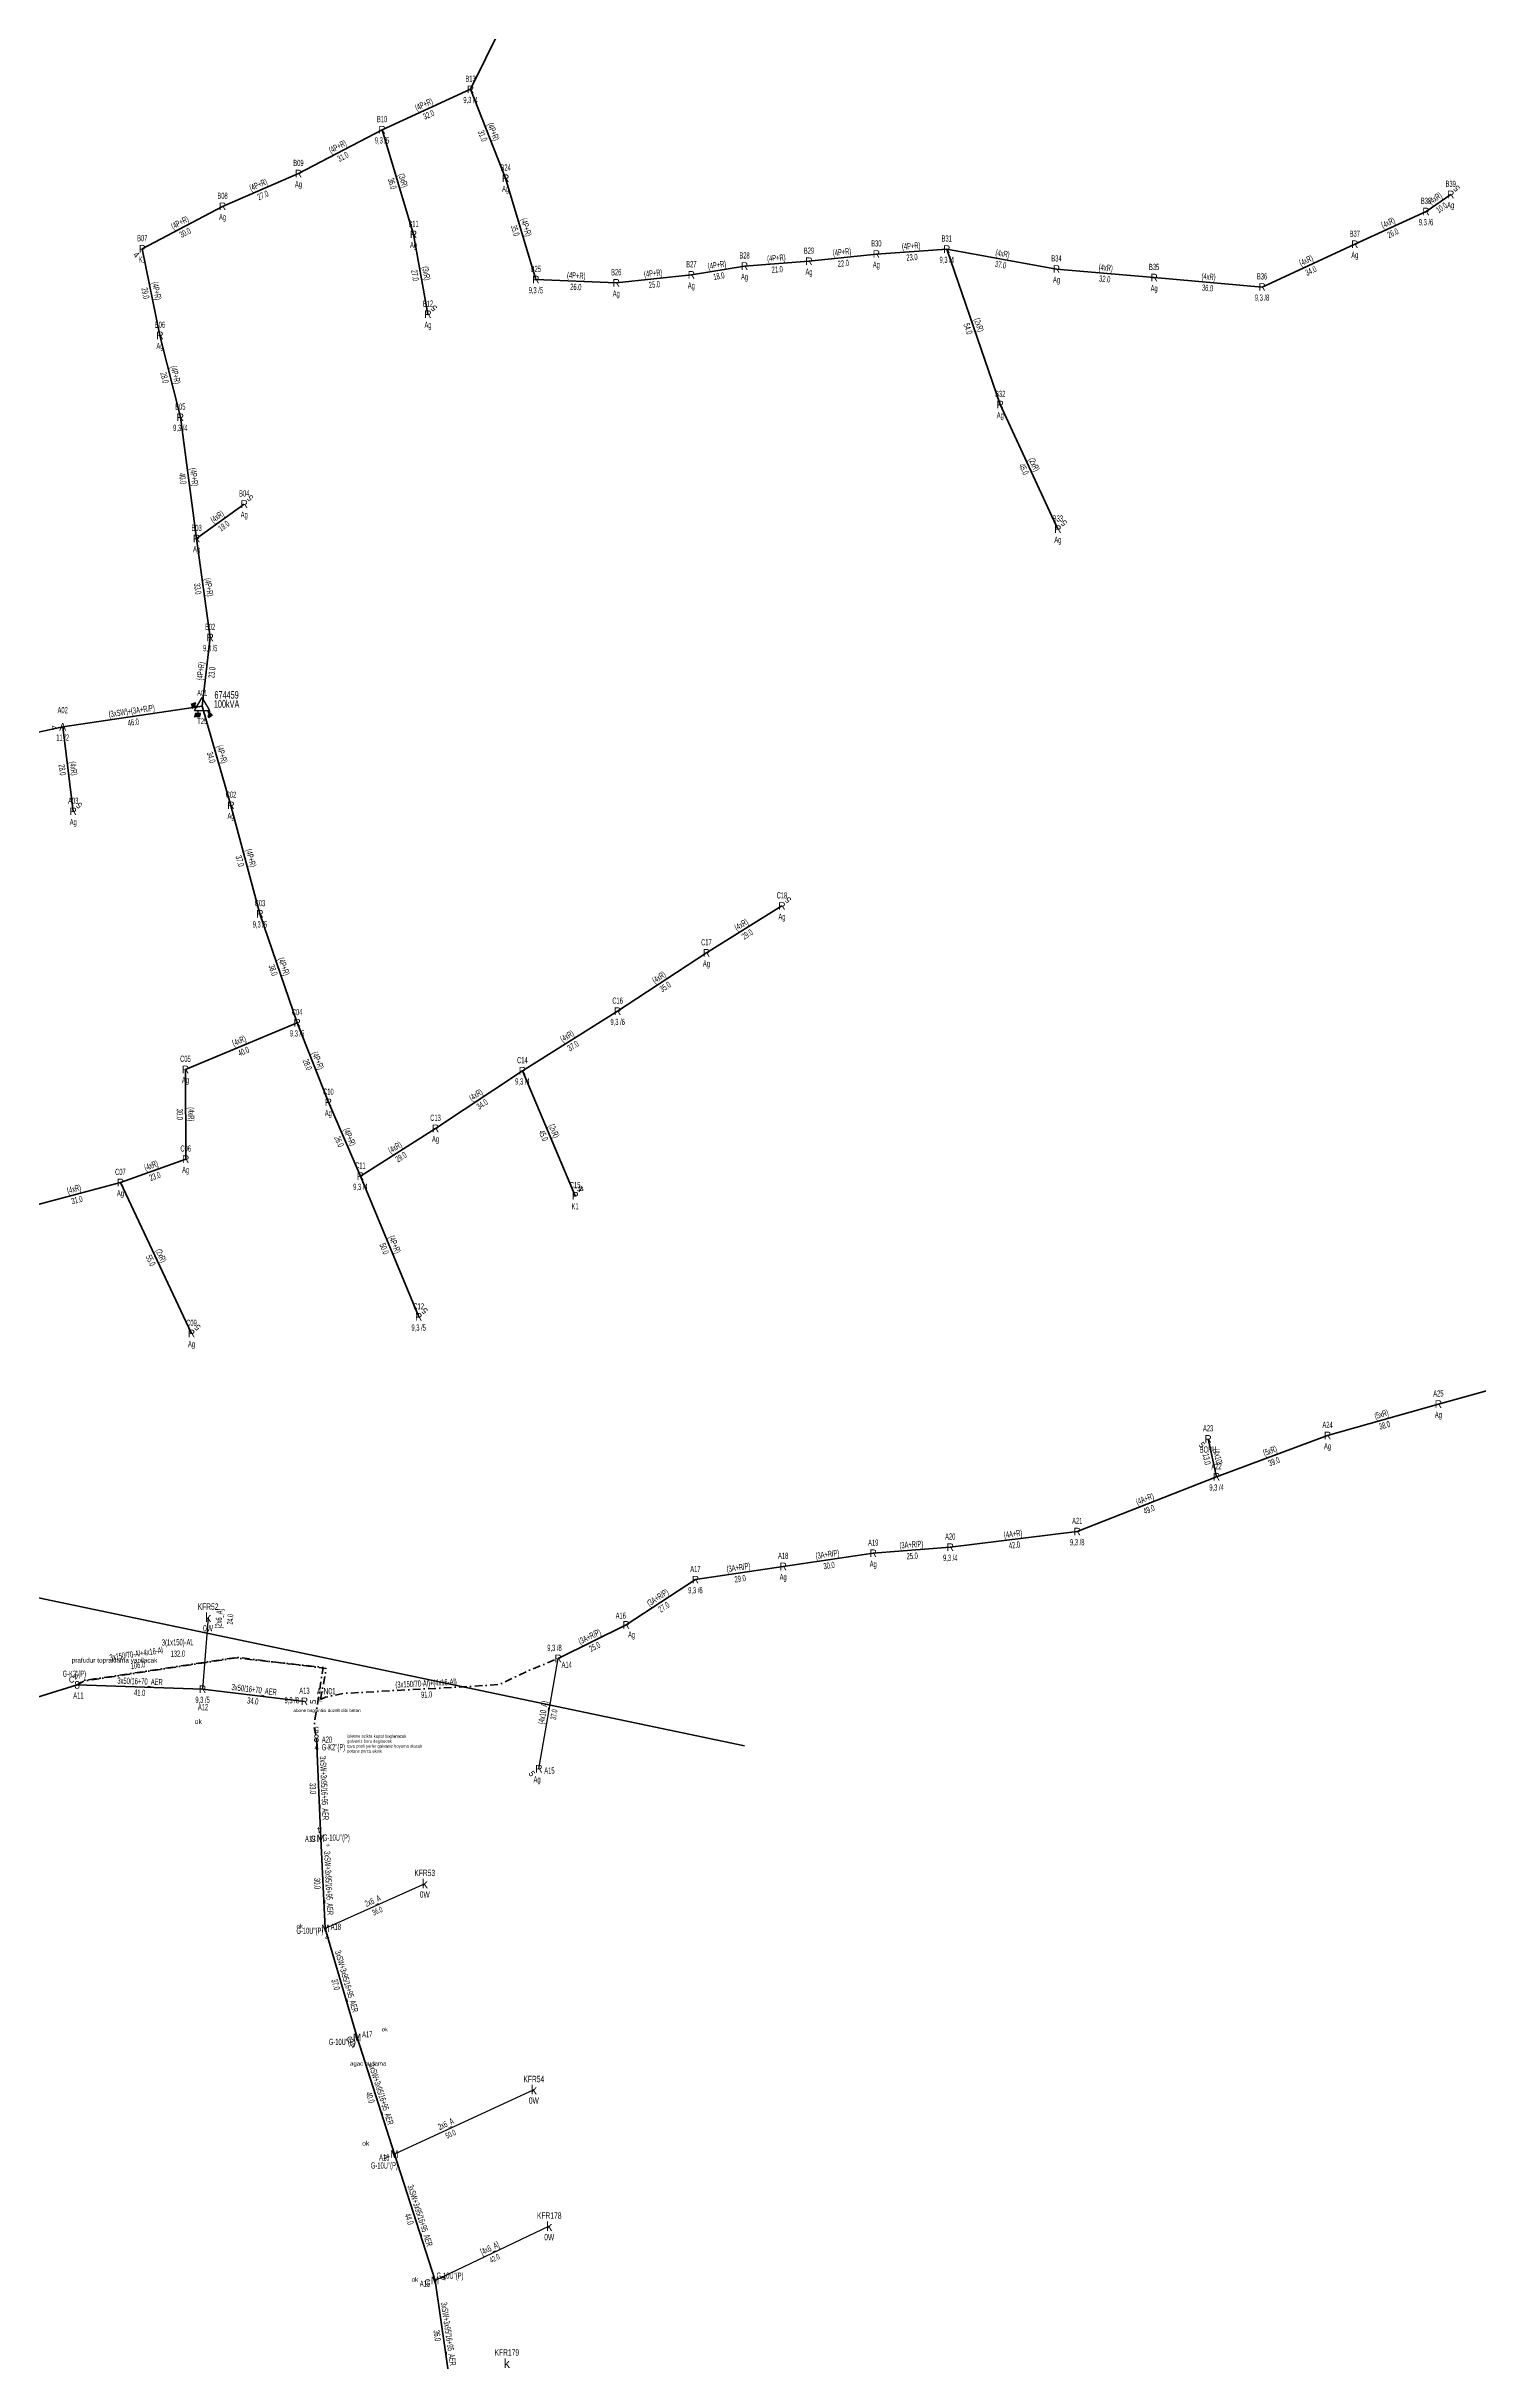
# Model space of a CAD drawing. Header units: millimetres. Extents: x 593538 to 596486, y 4087277 to 4091598.
# Drawn here: x 595396 to 595867, y 4089723 to 4090485 of the extents above; entities that cross this region are included whole.
import ezdxf
from ezdxf.enums import TextEntityAlignment as Align

# ---------------------------------------------------------------- set-up
doc = ezdxf.new("R2010")
doc.units = ezdxf.units.MM
doc.linetypes.add('DASHDOT', pattern=[5, 2.5, -1.25, 0, -1.25])
for name, color, linetype, lineweight in [('DIREK_AG_MEVCUT', 120, 'Continuous', 25), ('DIREK_OG_MEVCUT', 16, 'Continuous', 25), ('DIREK_OG_YENI', 10, 'Continuous', 25), ('HAT_ABONE_HAVAI_BYSK', 30, 'Continuous', 30), ('HAT_ABONE_HAVAI_MEVCUT', 56, 'Continuous', 30), ('HAT_ABONE_HAVAI_YENI', 30, 'Continuous', 30), ('HAT_AG_HAVAI_MEVCUT', 126, 'Continuous', 50), ('HAT_AG_HAVAI_YENI', 3, 'Continuous', 50), ('HAT_AG_YERALTI_MEVCUT', 126, 'DASHDOT', 50), ('HAT_AG_YERALTI_YENI', 3, 'DASHDOT', 50), ('HAT_OG_HAVAI_MEVCUT', 48, 'Continuous', 70), ('HAT_OG_HAVAI_YENI', 1, 'Continuous', 70), ('HAT_OG_YERALTI_YENI', 1, 'DASHDOT', 70), ('KOFRE_ABONE_MEVCUT', 6, 'Continuous', 25), ('KULLANICI', 1, 'Continuous', 25), ('NODE_AG_YENI', 5, 'Continuous', 25), ('Remarks', 1, 'Continuous', 25), ('TRAFO_MEVCUT', 5, 'Continuous', 30), ('TRAFO_TADILAT_BYSK', 5, 'Continuous', 30)]:
    doc.layers.add(name, color=color, linetype=linetype, lineweight=lineweight)
doc.styles.add('Direk', font='B_CAD')
doc.styles.add('New TextStyle_0', font='ARIALUNI.ttf')
doc.styles.get("Standard").update_dxf_attribs({"font": 'Arial'})

# ---------------------------------------------------------------- blocks, each defined once
blk = doc.blocks.new('MEV_DIREK')
h = blk.add_hatch(color=32)
h.paths.add_polyline_path([(-2.14, 0.97), (-2.35, 1.09), (-3.31, -0.55), (-3.09, -0.67), (-2.67, 0.06), (-1.89, -0.39), (-1.79, -0.22), (-2.56, 0.23)])
h.paths.add_polyline_path([(-3.46, -0.17), (-3.33, -0.25), (-2.61, 0.99), (-2.74, 1.06)])
h.paths.add_polyline_path([(-3.54, 0.29), (-3.41, 0.22), (-3.05, 0.82), (-3.18, 0.9)])
h.paths.add_polyline_path([(-3.58, 0.81), (-3.66, 0.68), (-3.53, 0.61), (-3.45, 0.74)])
h.paths.add_polyline_path([(-1.51, -2.34), (-2.26, -2.33), (-2.52, -3.47), (-2.42, -3.47), (-2.21, -2.53), (-1.91, -2.54), (-2.12, -3.47), (-2.02, -3.47), (-1.81, -2.54), (-1.51, -2.54), (-1.72, -3.47), (-1.62, -3.48), (-1.41, -2.54), (-1.11, -2.54), (-1.32, -3.48), (-1.22, -3.48), (-1.01, -2.54), (-0.71, -2.55), (-0.92, -3.48), (-0.82, -3.48), (-0.56, -2.35), (-1.31, -2.34), (-1.31, -1.44), (-1.51, -1.44)])
at = {"layer": 'TRAFO_MEVCUT'}
for points in [[(2.35, -1.57), (2.12, -1.92), (2.08, -1.44), (1.94, -1.44), (2.01, -2.32), (2.25, -1.96), (2.31, -2.67), (2.1, -2.67), (2.39, -2.87), (2.4, -2.86), (2.64, -2.49), (2.45, -2.63)], [(2.35, -1.57), (2.12, -1.92), (2.08, -1.44), (1.94, -1.44), (2.01, -2.32), (2.25, -1.96), (2.31, -2.67), (2.1, -2.67), (2.39, -2.87), (1.98, -3.19), (2.2, -3.79), (2.26, -3.74), (2.08, -3.26), (2.26, -3.13), (2.44, -3.6), (2.49, -3.56), (2.32, -3.08), (2.49, -2.94), (2.67, -3.42), (2.73, -3.38), (2.55, -2.9), (2.73, -2.76), (2.91, -3.24), (2.97, -3.2), (2.79, -2.72), (2.97, -2.58), (3.15, -3.06), (3.21, -3.01), (2.98, -2.42), (2.4, -2.86), (2.64, -2.49), (2.45, -2.63)], [(2.97, -2.58), (3.15, -3.06), (3.21, -3.01), (2.98, -2.42), (2.4, -2.86), (2.64, -2.49), (2.45, -2.63), (2.35, -1.57), (2.12, -1.92), (2.08, -1.44), (1.94, -1.44), (2.01, -2.32), (2.25, -1.96), (2.31, -2.67), (2.1, -2.67), (2.39, -2.87), (1.98, -3.19), (2.2, -3.79), (2.26, -3.74), (2.08, -3.26), (2.26, -3.13), (2.44, -3.6), (2.49, -3.56), (2.32, -3.08), (2.49, -2.94), (2.67, -3.42), (2.73, -3.38), (2.55, -2.9), (2.73, -2.76), (2.91, -3.24), (2.97, -3.2), (2.79, -2.72)]]:
    blk.add_hatch(color=32, dxfattribs=at).paths.add_polyline_path(points)
at = {"layer": 'TRAFO_MEVCUT', "linetype": 'Continuous'}
for p, q in [((-2.5, -1.44), (0, 2.89)), ((2.5, -1.44), (0, 2.89)), ((-2.5, -1.44), (2.5, -1.44))]:
    blk.add_line(p, q, dxfattribs=at)
at = {"layer": 'TRAFO_MEVCUT', "color": 32, "flags": 128}
blk.add_lwpolyline([(1.94, -1.44), (2.08, -1.44), (2.12, -1.92), (2.35, -1.57), (2.45, -2.63), (2.64, -2.49), (2.4, -2.86), (2.98, -2.42), (3.21, -3.01), (3.15, -3.06), (2.97, -2.58), (2.79, -2.72), (2.97, -3.2), (2.91, -3.24), (2.73, -2.76), (2.55, -2.9), (2.73, -3.38), (2.67, -3.42), (2.49, -2.94), (2.32, -3.08), (2.49, -3.56), (2.44, -3.6), (2.26, -3.13), (2.08, -3.26), (2.26, -3.74), (2.2, -3.79), (1.98, -3.19), (2.39, -2.87), (2.1, -2.67), (2.31, -2.67), (2.25, -1.96), (2.01, -2.32), (1.94, -1.44)], dxfattribs=at)
at = {"layer": 'TRAFO_TADILAT_BYSK', "color": 32, "flags": 128}
for points in [[(-3.53, 0.61), (-3.45, 0.74), (-3.58, 0.81), (-3.66, 0.68), (-3.53, 0.61)], [(-3.41, 0.22), (-3.05, 0.82), (-3.18, 0.9), (-3.54, 0.29), (-3.41, 0.22)], [(-3.33, -0.25), (-2.61, 0.99), (-2.74, 1.06), (-3.46, -0.17), (-3.33, -0.25)], [(-1.79, -0.22), (-2.56, 0.23), (-2.14, 0.97), (-2.35, 1.09), (-3.31, -0.55), (-3.09, -0.67), (-2.67, 0.06), (-1.89, -0.39), (-1.79, -0.22)], [(-1.31, -1.44), (-1.51, -1.44), (-1.51, -2.34), (-2.26, -2.33), (-2.52, -3.47), (-2.42, -3.47), (-2.21, -2.53), (-1.91, -2.54), (-2.12, -3.47), (-2.02, -3.47), (-1.81, -2.54), (-1.51, -2.54), (-1.72, -3.47), (-1.62, -3.48), (-1.41, -2.54), (-1.11, -2.54), (-1.32, -3.48), (-1.22, -3.48), (-1.01, -2.54), (-0.71, -2.55), (-0.92, -3.48), (-0.82, -3.48), (-0.56, -2.35), (-1.31, -2.34), (-1.31, -1.44)]]:
    blk.add_lwpolyline(points, dxfattribs=at)

msp = doc.modelspace()

# ---------------------------------------------------------------- linework, layer by layer
at = {"layer": 'HAT_ABONE_HAVAI_BYSK'}
for p, q in [((595448.91, 4089968.15), (595447.1, 4089944.57)), ((595561.07, 4089767.92), (595523.53, 4089750.12))]:
    msp.add_line(p, q, dxfattribs=at)
at = {"layer": 'HAT_ABONE_HAVAI_MEVCUT'}
msp.add_line((595557.68, 4089918.4), (595563.99, 4089954.67), dxfattribs=at)
at = {"layer": 'HAT_ABONE_HAVAI_YENI'}
for p, q in [((595520.14, 4089880.59), (595487.45, 4089865.91)), ((595556, 4089812.81), (595510.16, 4089791.65))]:
    msp.add_line(p, q, dxfattribs=at)
at = {"layer": 'HAT_AG_HAVAI_MEVCUT'}
for p, q in [((595535.19, 4090470.67), (595551.86, 4090504.4)), ((595506.1, 4090457.39), (595535.19, 4090470.67)), ((595535.19, 4090470.67), (595546.73, 4090441.45)), ((595478.62, 4090442.96), (595506.1, 4090457.39)), ((595506.1, 4090457.39), (595516.45, 4090422.98)), ((595453.68, 4090432.19), (595478.62, 4090442.96)), ((595546.73, 4090441.45), (595556.67, 4090408.12)), ((595849.32, 4090430.48), (595857.43, 4090436.1)), ((595427.28, 4090418.24), (595453.68, 4090432.19)), ((595825.91, 4090419.71), (595849.32, 4090430.48)), ((595433.08, 4090389.76), (595427.28, 4090418.24)), ((595516.45, 4090422.98), (595521.2, 4090396.7)), ((595668.61, 4090416.51), (595691.75, 4090418.12)), ((595691.75, 4090418.12), (595727.83, 4090411.58)), ((595691.75, 4090418.12), (595709.35, 4090367.01)), ((595795.42, 4090405.66), (595825.91, 4090419.71)), ((595583.1, 4090407.04), (595607.79, 4090409.65)), ((595607.79, 4090409.65), (595625.27, 4090412.56)), ((595625.27, 4090412.56), (595646.46, 4090414.12)), ((595646.46, 4090414.12), (595668.61, 4090416.51)), ((595727.83, 4090411.58), (595759.93, 4090408.76)), ((595556.67, 4090408.12), (595583.1, 4090407.04)), ((595759.93, 4090408.76), (595795.42, 4090405.66)), ((595439.79, 4090362.84), (595433.08, 4090389.76)), ((595709.35, 4090367.01), (595728.29, 4090326.05)), ((595445.14, 4090322.95), (595439.79, 4090362.84)), ((595445.14, 4090322.95), (595460.81, 4090334.29)), ((595449.6, 4090290.41), (595445.14, 4090322.95)), ((595447, 4090267.79), (595449.6, 4090290.41)), ((595447, 4090267.79), (595456.44, 4090235.21)), ((595401.11, 4090261.02), (595404.59, 4090233.23)), ((595456.44, 4090235.21), (595465.96, 4090199.56)), ((595465.96, 4090199.56), (595478.18, 4090163.72)), ((595612.75, 4090186.69), (595637.58, 4090202.11)), ((595583.56, 4090167.49), (595612.75, 4090186.69)), ((595552.24, 4090147.92), (595583.56, 4090167.49)), ((595478.18, 4090163.72), (595441.46, 4090148.37)), ((595478.18, 4090163.72), (595488.45, 4090137.55)), ((595441.46, 4090148.37), (595441.55, 4090118.86)), ((595523.69, 4090128.98), (595552.24, 4090147.92)), ((595552.24, 4090147.92), (595569.58, 4090106.84)), ((595488.45, 4090137.55), (595498.98, 4090113.28)), ((595498.98, 4090113.28), (595523.69, 4090128.98)), ((595441.55, 4090118.86), (595420.09, 4090111.17)), ((595498.98, 4090113.28), (595518.15, 4090066.97)), ((595420.09, 4090111.17), (595390.56, 4090103.32)), ((595420.09, 4090111.17), (595443.46, 4090061.55)), ((595853.38, 4090038.31), (595896.95, 4090050.44)), ((595816.94, 4090027.98), (595853.38, 4090038.31)), ((595780.45, 4090014.4), (595777.67, 4090026.86)), ((595780.45, 4090014.4), (595816.94, 4090027.98)), ((595734.65, 4089996.38), (595780.45, 4090014.4)), ((595667.59, 4089989.25), (595692.91, 4089991.25)), ((595692.91, 4089991.25), (595734.65, 4089996.38)), ((595609.12, 4089980.58), (595637.98, 4089984.94)), ((595637.98, 4089984.94), (595667.59, 4089989.25)), ((595586.34, 4089965.7), (595609.12, 4089980.58)), ((595563.99, 4089954.67), (595586.34, 4089965.7))]:
    msp.add_line(p, q, dxfattribs=at)
at = {"layer": 'HAT_AG_HAVAI_YENI'}
for p, q in [((595405.86, 4089945.96), (595447.1, 4089944.57)), ((595447.1, 4089944.57), (595480.59, 4089940.56))]:
    msp.add_line(p, q, dxfattribs=at)
at = {"layer": 'HAT_AG_YERALTI_MEVCUT', "flags": 128}
msp.add_lwpolyline([(595485.92, 4089941.22), (595487.46, 4089941.9), (595493.4, 4089943.13), (595512.4, 4089944.24), (595528.91, 4089945.09), (595544.72, 4089946.1), (595554.36, 4089950.68), (595563.99, 4089954.67)], dxfattribs=at)
at = {"layer": 'HAT_AG_YERALTI_YENI', "flags": 128}
msp.add_lwpolyline([(595485.92, 4089941.22), (595487.74, 4089951.39), (595458.34, 4089955.03), (595417.93, 4089948.88), (595408.14, 4089947.43), (595405.86, 4089945.96)], dxfattribs=at)
at = {"layer": 'HAT_OG_HAVAI_MEVCUT'}
for p, q in [((595447, 4090267.79), (595401.11, 4090261.02)), ((595401.11, 4090261.02), (595360.92, 4090252.35))]:
    msp.add_line(p, q, dxfattribs=at)
at = {"layer": 'HAT_OG_HAVAI_YENI'}
for p, q in [((595366.9, 4089933.83), (595405.86, 4089945.96)), ((595485.95, 4089895.51), (595484.53, 4089928.39)), ((595487.45, 4089865.91), (595485.95, 4089895.51)), ((595497.89, 4089830.03), (595487.45, 4089865.91)), ((595510.16, 4089791.65), (595497.89, 4089830.03)), ((595523.53, 4089750.12), (595510.16, 4089791.65)), ((595528.69, 4089714.39), (595523.53, 4089750.12))]:
    msp.add_line(p, q, dxfattribs=at)
at = {"layer": 'HAT_OG_YERALTI_YENI', "flags": 128}
msp.add_lwpolyline([(595405.86, 4089945.96), (595408.32, 4089947.29), (595458.07, 4089954.82), (595486.75, 4089951.71), (595483.68, 4089932.18), (595484.53, 4089928.39)], dxfattribs=at)
at = {"layer": 'KULLANICI', "color": 6, "lineweight": 200}
msp.add_line((595276.92, 4089998.93), (595625.26, 4089925.94), dxfattribs=at)

# ---------------------------------------------------------------- block references
at = {"layer": 'TRAFO_MEVCUT', "linetype": 'ByBlock'}
msp.add_blockref('MEV_DIREK', (595447, 4090267.79), dxfattribs=at)

# ---------------------------------------------------------------- texts
at = {"layer": 'DIREK_AG_MEVCUT', "linetype": 'ByBlock', "width": 0.53}
for s, p in [('B13', (595535.19, 4090474.17)), ('9,3 /4', (595535.19, 4090467.17)), ('B10', (595506.1, 4090460.89)), ('9,3 /5', (595506.1, 4090453.89)), ('B09', (595478.62, 4090446.46)), ('Ag', (595478.62, 4090439.46)), ('B24', (595546.73, 4090444.95)), ('B39', (595857.43, 4090439.6)), ('B08', (595453.68, 4090435.69)), ('Ag', (595546.73, 4090437.95)), ('B38', (595849.32, 4090433.98)), ('Ag', (595857.43, 4090432.6)), ('Ag', (595453.68, 4090428.69)), ('B11', (595516.45, 4090426.48)), ('9,3 /6', (595849.32, 4090426.98)), ('B07', (595427.28, 4090421.74)), ('Ag', (595516.45, 4090419.48)), ('B29', (595646.46, 4090417.62)), ('B30', (595668.61, 4090420.01)), ('B31', (595691.75, 4090421.62)), ('B37', (595825.91, 4090423.21)), ('K1', (595427.28, 4090414.74)), ('B25', (595556.67, 4090411.62)), ('B26', (595583.1, 4090410.54)), ('B27', (595607.79, 4090413.15)), ('B28', (595625.27, 4090416.06)), ('Ag', (595625.27, 4090409.06)), ('Ag', (595646.46, 4090410.62)), ('Ag', (595668.61, 4090413.01)), ('9,3 /4', (595691.75, 4090414.62)), ('B34', (595727.83, 4090415.08)), ('B35', (595759.93, 4090412.26)), ('B36', (595795.42, 4090409.16)), ('Ag', (595825.91, 4090416.21)), ('9,3 /5', (595556.67, 4090404.62)), ('Ag', (595583.1, 4090403.54)), ('Ag', (595607.79, 4090406.15)), ('Ag', (595727.83, 4090408.08)), ('Ag', (595759.93, 4090405.26)), ('9,3 /8', (595795.42, 4090402.16)), ('B12', (595521.2, 4090400.2)), ('B06', (595433.08, 4090393.26)), ('Ag', (595433.08, 4090386.26)), ('Ag', (595521.2, 4090393.2)), ('B32', (595709.35, 4090370.51)), ('Ag', (595709.35, 4090363.51)), ('B04', (595460.81, 4090337.79)), ('B03', (595445.14, 4090326.45)), ('Ag', (595460.81, 4090330.79)), ('B33', (595728.29, 4090329.55)), ('Ag', (595445.14, 4090319.45)), ('Ag', (595728.29, 4090322.55)), ('A03', (595404.59, 4090236.73)), ('C02', (595456.44, 4090238.71)), ('Ag', (595404.59, 4090229.73)), ('Ag', (595456.44, 4090231.71)), ('C03', (595465.96, 4090203.06)), ('C18', (595637.58, 4090205.61)), ('9,3 /5', (595465.96, 4090196.06)), ('Ag', (595637.58, 4090198.61)), ('C17', (595612.75, 4090190.19)), ('Ag', (595612.75, 4090183.19)), ('C04', (595478.18, 4090167.22)), ('C16', (595583.56, 4090170.99)), ('9,3 /5', (595478.18, 4090160.22)), ('9,3 /6', (595583.56, 4090163.99)), ('C05', (595441.46, 4090151.87)), ('C14', (595552.24, 4090151.42)), ('Ag', (595441.46, 4090144.87)), ('9,3 /4', (595552.24, 4090144.42)), ('C10', (595488.45, 4090141.05)), ('Ag', (595488.45, 4090134.05)), ('C13', (595523.69, 4090132.48)), ('C06', (595441.55, 4090122.36)), ('Ag', (595523.69, 4090125.48)), ('C07', (595420.09, 4090114.67)), ('Ag', (595441.55, 4090115.36)), ('C11', (595498.98, 4090116.78)), ('Ag', (595420.09, 4090107.67)), ('9,3 /4', (595498.98, 4090109.78)), ('C15', (595569.58, 4090110.34)), ('K1', (595569.58, 4090103.34)), ('C12', (595518.15, 4090070.47)), ('C09', (595443.46, 4090065.05)), ('9,3 /5', (595518.15, 4090063.47)), ('Ag', (595443.46, 4090058.05)), ('A25', (595853.38, 4090041.81)), ('A23', (595777.67, 4090030.36)), ('A24', (595816.94, 4090031.48)), ('Ag', (595853.38, 4090034.81)), ('BORU', (595777.67, 4090023.36)), ('Ag', (595816.94, 4090024.48)), ('A22', (595780.45, 4090017.9)), ('9,3 /4', (595780.45, 4090010.9)), ('A21', (595734.65, 4089999.88)), ('A19', (595667.59, 4089992.75)), ('A20', (595692.91, 4089994.75)), ('9,3 /8', (595734.65, 4089992.88)), ('A17', (595609.12, 4089984.08)), ('A18', (595637.98, 4089988.44)), ('Ag', (595667.59, 4089985.75)), ('9,3 /4', (595692.91, 4089987.75)), ('9,3 /6', (595609.12, 4089977.08)), ('Ag', (595637.98, 4089981.44)), ('A16', (595584.6, 4089968.74)), ('Ag', (595588.16, 4089962.51)), ('9,3 /8', (595562.78, 4089958.17)), ('A14', (595566.8, 4089952.58)), ('Ag', (595557.07, 4089914.89)), ('A15', (595561.13, 4089917.8))]:
    msp.add_text(s, height=2.05, dxfattribs=at).set_placement(p, align=Align.MIDDLE_CENTER)
at = {"layer": 'DIREK_AG_MEVCUT', "linetype": 'ByBlock', "style": 'Direk'}
for s, p in [('R', (595535.19, 4090470.67)), ('R', (595506.1, 4090457.39)), ('R', (595478.62, 4090442.96)), ('R', (595546.73, 4090441.45)), ('R', (595453.68, 4090432.19)), ('R', (595857.43, 4090436.1)), ('R', (595849.32, 4090430.48)), ('P', (595427.28, 4090418.24)), ('R', (595516.45, 4090422.98)), ('R', (595668.61, 4090416.51)), ('R', (595691.75, 4090418.12)), ('R', (595825.91, 4090419.71)), ('R', (595607.79, 4090409.65)), ('R', (595625.27, 4090412.56)), ('R', (595646.46, 4090414.12)), ('R', (595727.83, 4090411.58)), ('R', (595759.93, 4090408.76)), ('R', (595556.67, 4090408.12)), ('R', (595583.1, 4090407.04)), ('R', (595795.42, 4090405.66)), ('R', (595521.2, 4090396.7)), ('R', (595433.08, 4090389.76)), ('R', (595709.35, 4090367.01)), ('R', (595460.81, 4090334.29)), ('R', (595728.29, 4090326.05)), ('R', (595445.14, 4090322.95)), ('R', (595456.44, 4090235.21)), ('R', (595404.59, 4090233.23)), ('R', (595465.96, 4090199.56)), ('R', (595637.58, 4090202.11)), ('R', (595612.75, 4090186.69)), ('R', (595583.56, 4090167.49)), ('R', (595478.18, 4090163.72)), ('R', (595441.46, 4090148.37)), ('R', (595552.24, 4090147.92)), ('R', (595488.45, 4090137.55)), ('R', (595523.69, 4090128.98)), ('R', (595441.55, 4090118.86)), ('R', (595498.98, 4090113.28)), ('R', (595420.09, 4090111.17)), ('P', (595569.58, 4090106.84)), ('R', (595518.15, 4090066.97)), ('R', (595443.46, 4090061.55)), ('R', (595853.38, 4090038.31)), ('R', (595816.94, 4090027.98)), ('R', (595777.67, 4090026.86)), ('R', (595780.45, 4090014.4)), ('R', (595692.91, 4089991.25)), ('R', (595734.65, 4089996.38)), ('R', (595637.98, 4089984.94)), ('R', (595667.59, 4089989.25)), ('R', (595609.12, 4089980.58)), ('R', (595586.34, 4089965.7)), ('R', (595563.99, 4089954.67)), ('R', (595557.68, 4089918.4))]:
    msp.add_text(s, height=2.5, dxfattribs=at).set_placement(p, align=Align.MIDDLE_CENTER)
at = {"layer": 'DIREK_AG_MEVCUT', "color": 32, "style": 'Direk'}
for s, rotation, p in [('5', 495, (595859.41, 4090438.08)), ('4', 315, (595425.3, 4090416.26)), ('5', 495, (595523.18, 4090398.68)), ('5', 495, (595462.79, 4090336.27)), ('5', 495, (595730.27, 4090328.03)), ('5', 495, (595406.57, 4090235.21)), ('5', 495, (595639.56, 4090204.09)), ('5', 146.44225, (595571.13, 4090109.17)), ('4', 495, (595571.56, 4090108.82)), ('5', 495, (595520.12, 4090068.95)), ('5', 495, (595445.44, 4090063.53)), ('5', 315, (595775.69, 4090024.88)), ('5', 447.60404, (595483.39, 4089940.44)), ('5', 305.12737, (595555.39, 4089916.79))]:
    msp.add_text(s, height=2, rotation=rotation, dxfattribs=at).set_placement(p, align=Align.MIDDLE_CENTER)
at = {"layer": 'DIREK_AG_MEVCUT', "width": 0.53}
for s, p in [('B05', (595439.79, 4090366.34)), ('9,3 /4', (595439.79, 4090359.34)), ('9,3 /5', (595449.6, 4090286.91)), ('B02', (595449.6, 4090293.91)), ('9,3 /5', (595447.1, 4089941.07)), ('A12', (595447.26, 4089938.65)), ('9,3 /8', (595476.42, 4089940.91)), ('A13', (595480.59, 4089944.06))]:
    msp.add_text(s, height=2.05, dxfattribs=at).set_placement(p, align=Align.MIDDLE_CENTER)
at = {"layer": 'DIREK_AG_MEVCUT', "style": 'Direk'}
for p in [(595439.79, 4090362.84), (595449.6, 4090290.41), (595447.1, 4089944.57), (595480.59, 4089940.56)]:
    msp.add_text('R', height=2.5, dxfattribs=at).set_placement(p, align=Align.MIDDLE_CENTER)
at = {"layer": 'DIREK_OG_MEVCUT', "linetype": 'ByBlock', "width": 0.53}
for s, p in [('A02', (595401.11, 4090266.52)), ('11 /2', (595401.11, 4090257.52))]:
    msp.add_text(s, height=2.05, dxfattribs=at).set_placement(p, align=Align.MIDDLE_CENTER)
at = {"layer": 'DIREK_OG_MEVCUT', "color": 32, "style": 'Direk'}
msp.add_text('4', height=2, rotation=276.09134, dxfattribs=at).set_placement((595398.32, 4090260.73), align=Align.MIDDLE_CENTER)
at = {"layer": 'DIREK_OG_MEVCUT', "linetype": 'ByBlock', "style": 'Direk'}
msp.add_text('A', height=2.5, dxfattribs=at).set_placement((595401.11, 4090261.02), align=Align.MIDDLE_CENTER)
at = {"layer": 'DIREK_OG_YENI', "width": 0.53}
for s, p in [("G-K2''(P)", (595404.95, 4089949.65)), ('A11', (595406.28, 4089942.49)), ('A20', (595488, 4089927.97)), ("G-K2''(P)", (595490.13, 4089925.47)), ('A19', (595482.45, 4089895.35)), ("G-10U''(P)", (595491.09, 4089895.75)), ("G-10U''(P)", (595482.38, 4089865.14)), ('A18', (595490.91, 4089866.43)), ('A17', (595501.24, 4089831.04)), ("G-10U''(P)", (595493.02, 4089828.57)), ("G-10U''(P)", (595506.87, 4089787.93)), ('A16', (595506.84, 4089790.54)), ('A15', (595520.2, 4089749.05)), ("G-10U''(P)", (595528.44, 4089751.7))]:
    msp.add_text(s, height=2.05, dxfattribs=at).set_placement(p, align=Align.MIDDLE_CENTER)
at = {"layer": 'DIREK_OG_YENI', "color": 4, "style": 'Direk'}
for p in [(595404.09, 4089947.73), (595483.45, 4089895.39), (595495.5, 4089829.3), (595521.09, 4089749.56)]:
    msp.add_text('C', height=2, dxfattribs=at).set_placement(p, align=Align.MIDDLE_CENTER)
at = {"layer": 'DIREK_OG_YENI', "color": 32, "style": 'Direk'}
for s, rotation, p in [('4', 184.68447, (595405.63, 4089948.76)), ('5', 177.88862, (595484.63, 4089931.18)), ('4', 362.62332, (595484.66, 4089925.59)), ('4', 187.37221, (595485.59, 4089898.29)), ('4', 372.42188, (595488.06, 4089863.17)), ('4', 332.22803, (595496.59, 4089827.55)), ('4', 288.14778, (595507.5, 4089790.78)), ('4', 463.0302, (595526.26, 4089750.75))]:
    msp.add_text(s, height=2, rotation=rotation, dxfattribs=at).set_placement(p, align=Align.MIDDLE_CENTER)
at = {"layer": 'DIREK_OG_YENI', "style": 'Direk'}
for s, p in [('8', (595405.86, 4089945.96)), ('8', (595484.53, 4089928.39)), ('M', (595485.95, 4089895.51)), ('M', (595487.45, 4089865.91)), ('M', (595497.89, 4089830.03)), ('M', (595510.16, 4089791.65)), ('M', (595523.53, 4089750.12))]:
    msp.add_text(s, height=2.5, dxfattribs=at).set_placement(p, align=Align.MIDDLE_CENTER)
at = {"layer": 'HAT_ABONE_HAVAI_BYSK', "lineweight": 30, "width": 0.53}
for s, rotation, p in [('[2x6_A]', 445.60463, (595453.51, 4089967.73)), ('[4x6_A]', 385.36222, (595541.94, 4089759.79, 297761.76))]:
    msp.add_text(s, height=2.05, rotation=rotation, dxfattribs=at).set_placement(p, align=Align.CENTER)
for s, rotation, p in [('24.0', 445.60463, (595455.21, 4089967.6)), ('42.0', 385.36222, (595542.67, 4089758.25, 297761.76))]:
    msp.add_text(s, height=1.9, rotation=rotation, dxfattribs=at).set_placement(p, align=Align.TOP_CENTER)
at = {"layer": 'HAT_ABONE_HAVAI_MEVCUT', "lineweight": 30, "width": 0.53}
msp.add_text('(4x10_A)', height=2.05, rotation=80.12737, dxfattribs=at).set_placement((595560, 4089936.68), align=Align.CENTER)
msp.add_text('37.0', height=1.9, rotation=80.12737, dxfattribs=at).set_placement((595561.67, 4089936.39), align=Align.TOP_CENTER)
at = {"layer": 'HAT_ABONE_HAVAI_YENI', "lineweight": 30, "width": 0.53}
for rotation, p in [(384.19687, (595503.45, 4089874.03, 297743.73)), (384.92852, (595527.51, 4089800.66))]:
    msp.add_text('2x6_A', height=2.05, rotation=rotation, dxfattribs=at).set_placement(p, align=Align.CENTER)
for s, rotation, p in [('36.0', 384.19687, (595504.14, 4089872.48, 297743.73)), ('50.0', 384.92852, (595528.23, 4089799.11))]:
    msp.add_text(s, height=1.9, rotation=rotation, dxfattribs=at).set_placement(p, align=Align.TOP_CENTER)
at = {"layer": 'HAT_AG_HAVAI_MEVCUT', "lineweight": 30, "width": 0.53}
for s, rotation, p in [('(4P+R)', 24.5446, (595520.29, 4090464.8)), ('(4P+R)', 291.54118, (595541.75, 4090456.37)), ('(4P+R)', 27.70417, (595491.97, 4090450.93)), ('(4P+R)', 23.3618, (595465.82, 4090438.35)), ('(3xR)', 286.73462, (595512.09, 4090440.43)), ('(4xR)', 34.72821, (595852.89, 4090433.99)), ('(4P+R)', 27.84511, (595440.09, 4090425.96)), ('(4P+R)', 286.60839, (595552.52, 4090425.03)), ('(4xR)', 24.70299, (595837.26, 4090425.87)), ('(4P+R)', 6.14956, (595657.44, 4090416.16)), ('(4P+R)', 3.97413, (595680.12, 4090418.16)), ('(4xR)', 349.72265, (595709.94, 4090415.68)), ('(3xR)', 280.24902, (595519.66, 4090409.99)), ('(4P+R)', 357.65724, (595569.92, 4090408.43)), ('(4P+R)', 6.03604, (595595.35, 4090409.19)), ('(4P+R)', 9.43178, (595616.39, 4090411.94)), ('(4P+R)', 4.22896, (595635.8, 4090414.19)), ('(4xR)', 354.99291, (595743.95, 4090411.02)), ('(4xR)', 355.00102, (595777.75, 4090408.06)), ('(4xR)', 24.73971, (595810.31, 4090413.46)), ('(4P+R)', 281.51681, (595431.02, 4090404.17)), ('(2xR)', 289.00747, (595701.35, 4090392.84)), ('(4P+R)', 283.99119, (595437.26, 4090376.5)), ('(2xR)', 294.81517, (595719.59, 4090346.89)), ('(4P+R)', 277.63806, (595443.31, 4090343.01)), ('(4xR)', 35.90242, (595452.48, 4090329.31)), ('(4P+R)', 277.80195, (595448.21, 4090306.79)), ('(4P+R)', 83.44435, (595447.46, 4090279.2)), ('(4P+R)', 286.16099, (595452.54, 4090251.74)), ('(4xR)', 277.14509, (595403.69, 4090247.23)), ('(4P+R)', 284.95277, (595462.03, 4090217.6)), ('(4xR)', 31.84416, (595624.72, 4090195.13)), ('(4P+R)', 288.82029, (595472.88, 4090181.91)), ('(4xR)', 33.33721, (595597.69, 4090177.8)), ('(4xR)', 382.6981, (595459.49, 4090156.83)), ('(4xR)', 32.00733, (595567.45, 4090158.43)), ('(4P+R)', 291.43219, (595484.1, 4090150.95)), ('(4xR)', 33.54617, (595537.5, 4090139.16)), ('(4xR)', 270.16252, (595442.36, 4090133.61)), ('(4P+R)', 293.4465, (595494.49, 4090125.75)), ('(2xR)', 292.8845, (595561.7, 4090127.71)), ('(4xR)', 32.44725, (595510.88, 4090121.85)), ('(4xR)', 379.71203, (595430.53, 4090115.81)), ('(4xR)', 374.88464, (595405.1, 4090108.06)), ('(4P+R)', 292.48642, (595509.35, 4090090.45)), ('(2xR)', 295.22271, (595432.54, 4090086.72)), ('(5xR)', 15.82615, (595834.93, 4090033.97)), ('(4x10)', 282.60861, (595779.89, 4090020.82)), ('(5xR)', 20.41501, (595798.4, 4090021.99)), ('(4A+R)', 21.4799, (595757.24, 4090006.18)), ('(3A+R/P)', 4.53618, (595680.19, 4089991.1)), ('(4A+R)', 7.00188, (595713.68, 4089994.66)), ('(3A+R/P)', 8.59203, (595623.42, 4089983.6)), ('(3A+R/P)', 8.26996, (595652.66, 4089987.93)), ('(3A+R/P)', 33.14824, (595597.26, 4089973.85)), ('(3A+R/P)', 26.27351, (595574.79, 4089960.95))]:
    msp.add_text(s, height=2.05, rotation=rotation, dxfattribs=at).set_placement(p, align=Align.CENTER)
for s, rotation, p in [('32.0', 24.5446, (595521, 4090463.26)), ('31.0', 291.54118, (595540.17, 4090455.75)), ('31.0', 27.70417, (595492.76, 4090449.42)), ('36.0', 286.73462, (595510.46, 4090439.94)), ('27.0', 23.3618, (595466.49, 4090436.79)), ('10.0', 34.72821, (595853.86, 4090432.59)), ('30.0', 27.84511, (595440.88, 4090424.46)), ('35.0', 286.60839, (595550.89, 4090424.54)), ('26.0', 24.70299, (595837.97, 4090424.32)), ('27.0', 280.24902, (595517.99, 4090409.69)), ('18.0', 9.43178, (595616.67, 4090410.27)), ('21.0', 4.22896, (595635.93, 4090412.49)), ('22.0', 6.14956, (595657.63, 4090414.47)), ('23.0', 3.97413, (595680.24, 4090416.47)), ('37.0', 349.72265, (595709.64, 4090414.01)), ('34.0', 24.73971, (595811.02, 4090411.91)), ('29.0', 281.51681, (595429.35, 4090403.83)), ('26.0', 357.65724, (595569.85, 4090406.73)), ('25.0', 6.03604, (595595.53, 4090407.5)), ('32.0', 354.99291, (595743.8, 4090409.32)), ('36.0', 355.00102, (595777.6, 4090406.36)), ('54.0', 289.00747, (595699.75, 4090392.29)), ('28.0', 283.99119, (595435.61, 4090376.09)), ('40.0', 277.63806, (595441.62, 4090342.78)), ('45.0', 294.81517, (595718.05, 4090346.18)), ('19.0', 35.90242, (595453.48, 4090327.93)), ('33.0', 277.80195, (595446.53, 4090306.56)), ('23.0', 83.44435, (595449.14, 4090279.01)), ('34.0', 286.16099, (595450.91, 4090251.26)), ('28.0', 277.14509, (595402.01, 4090247.02)), ('37.0', 284.95277, (595460.38, 4090217.16)), ('29.0', 31.84416, (595625.61, 4090193.68)), ('38.0', 288.82029, (595471.27, 4090181.36)), ('35.0', 33.33721, (595598.62, 4090176.38)), ('40.0', 382.6981, (595460.15, 4090155.26)), ('28.0', 291.43219, (595482.52, 4090150.33)), ('37.0', 32.00733, (595568.35, 4090156.98)), ('34.0', 33.54617, (595538.44, 4090137.74)), ('30.0', 270.16252, (595440.66, 4090133.61)), ('45.0', 292.8845, (595560.13, 4090127.05)), ('26.0', 293.4465, (595492.93, 4090125.08)), ('29.0', 32.44725, (595511.79, 4090120.41)), ('23.0', 379.71203, (595431.1, 4090114.21)), ('31.0', 374.88464, (595405.54, 4090106.42)), ('50.0', 292.48642, (595507.78, 4090089.8)), ('55.0', 295.22271, (595431, 4090086)), ('38.0', 15.82615, (595835.39, 4090032.33)), ('13.0', 282.60861, (595778.23, 4090020.45)), ('39.0', 20.41501, (595798.99, 4090020.4)), ('49.0', 21.4799, (595757.87, 4090004.6)), ('42.0', 7.00188, (595713.89, 4089992.97)), ('30.0', 8.26996, (595652.91, 4089986.25)), ('25.0', 4.53618, (595680.32, 4089989.4)), ('29.0', 8.59203, (595623.68, 4089981.92)), ('27.0', 33.14824, (595598.19, 4089972.43)), ('25.0', 26.27351, (595575.54, 4089959.43))]:
    msp.add_text(s, height=2.05, rotation=rotation, dxfattribs=at).set_placement(p, align=Align.TOP_CENTER)
at = {"layer": 'HAT_AG_HAVAI_YENI', "lineweight": 30, "width": 0.53}
for rotation, p in [(358.06263, (595426.51, 4089946.12, 297723.55)), (353.17207, (595463.95, 4089943.41))]:
    msp.add_text('3x50/16+70_AER', height=2.05, rotation=rotation, dxfattribs=at).set_placement(p, align=Align.CENTER)
for s, rotation, p in [('41.0', 358.06263, (595426.45, 4089944.42, 297723.55)), ('34.0', 353.17207, (595463.74, 4089941.72))]:
    msp.add_text(s, height=2.05, rotation=rotation, dxfattribs=at).set_placement(p, align=Align.TOP_CENTER)
at = {"layer": 'HAT_AG_YERALTI_MEVCUT', "lineweight": 30, "width": 0.53}
msp.add_text('(3x150/70-Al)+(4x16-Al)', height=2.05, rotation=2.95458, dxfattribs=at).set_placement((595520.61, 4089945.51), align=Align.CENTER)
msp.add_text('91.0', height=2.05, rotation=2.95458, dxfattribs=at).set_placement((595520.7, 4089943.81), align=Align.TOP_CENTER)
at = {"layer": 'HAT_AG_YERALTI_YENI', "lineweight": 30, "width": 0.53}
msp.add_text('3x150/70-Al+4x16-Al', height=2.05, rotation=367.98884, dxfattribs=at).set_placement((595425.43, 4089955.18), align=Align.CENTER)
msp.add_text('106.0', height=2.05, rotation=367.98884, dxfattribs=at).set_placement((595425.66, 4089953.49), align=Align.TOP_CENTER)
at = {"layer": 'HAT_OG_HAVAI_MEVCUT', "lineweight": 30, "width": 0.53}
msp.add_text('(3xSW)+(3A+R/P)', height=2.05, rotation=368.38963, dxfattribs=at).set_placement((595423.93, 4090265.25), align=Align.CENTER)
msp.add_text('46.0', height=2.05, rotation=368.38963, dxfattribs=at).set_placement((595424.18, 4090263.57), align=Align.TOP_CENTER)
at = {"layer": 'HAT_OG_HAVAI_YENI', "lineweight": 30, "width": 0.53}
for rotation, p in [(272.47336, (595486.09, 4089911.98, 297742.26)), (272.91155, (595487.55, 4089880.75, 297742.97)), (286.22035, (595493.49, 4089848.21, 297743.73)), (287.72369, (595504.83, 4089811.1, 297748.95)), (287.8476, (595517.65, 4089771.15, 297755.08)), (278.22647, (595526.95, 4089732.38, 297761.76))]:
    msp.add_text('3xSW+3x95/16+95_AER', height=2.05, rotation=rotation, dxfattribs=at).set_placement(p, align=Align.CENTER)
for s, rotation, p in [('33.0', 272.47336, (595484.39, 4089911.91, 297742.26)), ('30.0', 272.91155, (595485.85, 4089880.67, 297742.97)), ('37.0', 286.22035, (595491.86, 4089847.73, 297743.73)), ('40.0', 287.72369, (595503.21, 4089810.58, 297748.95)), ('44.0', 287.8476, (595516.03, 4089770.63, 297755.08)), ('36.0', 278.22647, (595525.27, 4089732.13, 297761.76))]:
    msp.add_text(s, height=2.05, rotation=rotation, dxfattribs=at).set_placement(p, align=Align.TOP_CENTER)
at = {"layer": 'HAT_OG_YERALTI_YENI', "lineweight": 30, "width": 0.53}
msp.add_text('3(1x150)-AL', height=2.05, rotation=0.67676, dxfattribs=at).set_placement((595438.94, 4089958.96), align=Align.CENTER)
msp.add_text('132.0', height=2.05, rotation=0.67676, dxfattribs=at).set_placement((595438.96, 4089957.26), align=Align.TOP_CENTER)
at = {"layer": 'KOFRE_ABONE_MEVCUT', "width": 0.6}
for s, p in [('KFR52', (595448.91, 4089970.65)), ('KFR53', (595520.14, 4089883.09)), ('KFR54', (595556, 4089815.31)), ('KFR178', (595561.07, 4089770.42)), ('KFR179', (595547.12, 4089725.38))]:
    msp.add_text(s, height=2.1, dxfattribs=at).set_placement(p, align=Align.CENTER)
at = {"layer": 'KOFRE_ABONE_MEVCUT', "style": 'Direk'}
for p in [(595448.91, 4089968.15), (595520.14, 4089880.59), (595556, 4089812.81), (595561.07, 4089767.92), (595547.12, 4089722.88)]:
    msp.add_text('k', height=3, dxfattribs=at).set_placement(p, align=Align.MIDDLE_CENTER)
at = {"layer": 'KOFRE_ABONE_MEVCUT', "width": 0.6}
for p in [(595448.91, 4089965.65), (595520.14, 4089878.09), (595556, 4089810.31), (595561.07, 4089765.42)]:
    msp.add_text('0W', height=2.1, dxfattribs=at).set_placement(p, align=Align.TOP_CENTER)
at = {"layer": 'NODE_AG_YENI', "width": 0.6}
msp.add_text('A-N01', height=2.1, dxfattribs=at).set_placement((595487.79, 4089944.97), align=Align.TOP_CENTER)
at = {"layer": 'NODE_AG_YENI', "style": 'Direk'}
msp.add_text('E', height=1.4, dxfattribs=at).set_placement((595485.92, 4089941.22), align=Align.MIDDLE_CENTER)
at = {"layer": 'Remarks', "lineweight": 0, "attachment_point": 1, "style": 'New TextStyle_0'}
for s, insert, char_height in [('prafudur topraklama yapilacak', (595404.07, 4089954.82), 1.5046), ('abone baglantisi düzelt dibi beton', (595476.99, 4089938.1), 1.0649), ('ok', (595444.53, 4089934.71), 1.573), ('isletme acikta kapat baglanacak^Jgalvaniz boru degisecek^Jtava pasli yerler galvaniz boyama olacak^Jpotans parca eksik', (595494.61, 4089929.61), 0.98385), ('ok', (595487.84, 4089893.67), 0.749), ('ok', (595477.97, 4089867.37), 1.447), ('ok', (595506.01, 4089833.39), 1.339), ('agac budama', (595495.62, 4089822.14), 1.4006), ('ok', (595499.58, 4089796.01), 1.58), ('ok', (595515.8, 4089751.17), 1.487)]:
    msp.add_mtext(s, dxfattribs=dict(at, insert=insert, char_height=char_height))
at = {"layer": 'TRAFO_MEVCUT', "linetype": 'ByBlock', "width": 0.6}
for s, height, p in [('A01', 1.8, (595447, 4090271.29)), ('674459', 2.5, (595455, 4090270.29)), ('100kVA', 2.5, (595455, 4090267.29))]:
    msp.add_text(s, height=height, dxfattribs=at).set_placement(p, align=Align.CENTER)
msp.add_text('T25', height=1.8, dxfattribs=at).set_placement((595447, 4090263.79), align=Align.TOP_CENTER)

doc.saveas('drawing.dxf')
